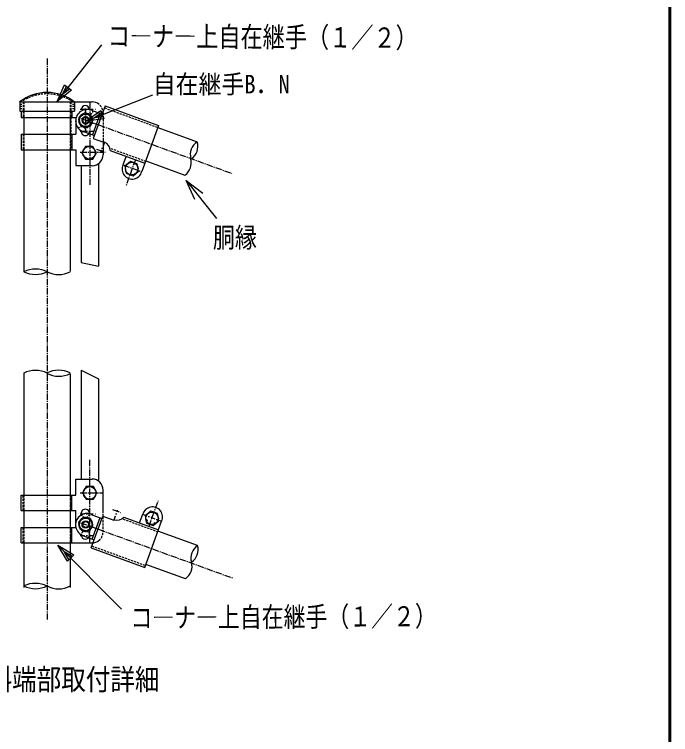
# Model space of a CAD drawing. Units: millimetres, scale not verified. Extents: x -4425 to 4425, y -3150 to 3150.
# Drawn here: x 2656 to 4200, y -1456 to 238 of the extents above; entities that cross this region are included whole.
import ezdxf
from ezdxf.enums import TextEntityAlignment as Align

# ---------------------------------------------------------------- set-up
doc = ezdxf.new("R2010")
doc.units = ezdxf.units.MM
doc.header["$LTSCALE"] = 20
for name, pattern in [('USER1', [1.125, 0.75, -0.125, 0.125, -0.125]), ('USER2', [0.375, 0.25, -0.125]), ('USER3', [1.01, 0.5, -0.25, 0.01, -0.25]), ('USER5', [0.26, 0.01, -0.25])]:
    doc.linetypes.add(name, pattern=pattern)
for name, color, linetype, lineweight in [('0-1_2', 7, 'Continuous', 25), ('0-2_1', 7, 'Continuous', 25), ('0-3_0', 7, 'Continuous', 25), ('0-C_WAKU', 7, 'Continuous', 25)]:
    doc.layers.add(name, color=color, linetype=linetype, lineweight=lineweight)
doc.styles.add('ＭＳ ゴシック', font='')
doc.styles.get('ＭＳ ゴシック').set_extended_font_data('MS Gothic')

# ---------------------------------------------------------------- blocks, each defined once
blk = doc.blocks.new('C64')
at = {"layer": '0-2_1', "color": 4}
blk.add_line((146544.5, 38812.8), (149533.9, 35796.9), dxfattribs=at)
blk.add_lwpolyline([(146986.7, 38068.3), (146544.5, 38812.8), (147285, 38364)], close=True, dxfattribs=at)
blk.add_lwpolyline([(147061.2, 38142.3), (146840.1, 38514.5), (147210.4, 38290.1)], dxfattribs=at)
blk = doc.blocks.new('C65')
at = {"layer": '0-2_1', "color": 4}
blk.add_line((146499.1, 59687.7), (148602.2, 62344.9), dxfattribs=at)
blk.add_lwpolyline([(147185.1, 60216.1), (146499.1, 59687.7), (146855.8, 60476.7)], close=True, dxfattribs=at)
blk.add_lwpolyline([(147102.7, 60281.2), (146759.8, 60017.1), (146938.1, 60411.6)], dxfattribs=at)
blk = doc.blocks.new('C66')
at = {"layer": '0-2_1', "color": 4}
blk.add_line((152577.7, 55968.4), (154000.7, 54189.7), dxfattribs=at)
blk.add_lwpolyline([(152990, 55068.9), (152577.7, 55968.4), (153364.9, 55368.7)], dxfattribs=at)

msp = doc.modelspace()

# ---------------------------------------------------------------- linework, layer by layer
at = {"layer": '0-1_2'}
for points in [[(2840.03, -16.99), (2837.05, -0.11), (2820.94, 5.76), (2807.81, -5.26), (2810.79, -22.14), (2826.9, -28.01)], [(2839.85, -967.5), (2826.71, -978.52), (2810.6, -972.65), (2807.63, -955.77), (2820.76, -944.75), (2836.87, -950.61)]]:
    msp.add_lwpolyline(points, close=True, dxfattribs=at)
at = {"layer": '0-1_2', "color": 2}
for points in [[(2849.03, -87.45), (2840.46, -72.6), (2823.32, -72.6), (2814.75, -87.45), (2823.32, -102.29), (2840.46, -102.29)], [(2948.23, -130.52), (2945.25, -113.63), (2929.14, -107.77), (2916.01, -118.79), (2918.99, -135.67), (2935.1, -141.53)], [(2850.34, -887.56), (2841.77, -872.72), (2824.63, -872.72), (2816.06, -887.56), (2824.63, -902.41), (2841.77, -902.41)], [(2995.97, -953.17), (2992.99, -936.29), (2976.88, -930.43), (2963.75, -941.45), (2966.72, -958.33), (2982.83, -964.19)]]:
    msp.add_lwpolyline(points, close=True, dxfattribs=at)
at = {"layer": '0-1_2'}
for centre, radius in [((2823.92, -11.13), 14.85), ((2823.92, -11.13), 6.86), ((2823.74, -961.63), 14.85), ((2823.74, -961.63), 6.86)]:
    msp.add_circle(centre, radius, dxfattribs=at)
at = {"layer": '0-1_2', "color": 4}
for centre in [(2823.92, -11.13), (2823.74, -961.63)]:
    msp.add_circle(centre, 8.57, dxfattribs=at)
at = {"layer": '0-1_2', "color": 2}
for centre in [(2831.89, -87.45), (2932.12, -124.65), (2833.2, -887.56), (2979.86, -947.31)]:
    msp.add_circle(centre, 14.85, dxfattribs=at)
at = {"layer": '0-2_1', "color": 2, "linetype": 'USER1'}
for p, q in [((2733, 133.97), (2733, -1185.39)), ((2833.62, 32.25), (2833.62, -162.73)), ((2812.17, -6.56), (3167.83, -136.01)), ((2811.13, -85.61), (2864.69, -85.61)), ((2911.61, -115.76), (2955.74, -131.82)), ((2940.92, -103.62), (2918.91, -164.08)), ((2833.62, -1004.94), (2833.62, -809.96)), ((2811.13, -887.08), (2864.69, -887.08)), ((2972.82, -965.98), (2994.82, -905.53)), ((2811.8, -957.58), (3169.42, -1087.74))]:
    msp.add_line(p, q, dxfattribs=at)
at = {"layer": '0-2_1'}
for p, q in [((2668.5, 32.28), (2839.07, 32.28)), ((2668.5, 32.28), (2668.5, 10.85)), ((2797.5, 32.28), (2797.5, 10.85)), ((2869.46, 22.72), (2841.52, -54.06)), ((2869.46, 22.72), (2995.32, -23.08)), ((2668.5, 10.85), (2797.5, 10.85)), ((2671.83, 10.82), (2671.83, -4.18)), ((2790.85, 10.85), (2790.85, -4.15)), ((2837.33, 12.76), (2862.5, 3.59)), ((2857.87, 5.28), (2839.55, -45.06)), ((2671.93, -4.15), (2800.5, -4.15)), ((2678.57, -4.15), (2678.57, -7.37)), ((2678.57, -4.15), (2678.57, -43.8)), ((2787.43, -4.15), (2787.43, -7.37)), ((2787.43, -4.15), (2787.43, -43.79)), ((2800.5, -4.15), (2800.5, -43.79)), ((2995.32, -23.08), (2955.74, -131.82)), ((2993.49, -28.09), (3086.33, -61.88)), ((2671.92, -43.8), (2800.5, -43.79)), ((2671.92, -43.8), (2794.07, -43.8)), ((2671.92, -43.8), (2671.92, -80.22)), ((2790.85, -43.79), (2790.85, -80.22)), ((2819.01, -37.59), (2844.18, -46.75)), ((2841.51, -54.06), (2867.69, -63.59)), ((2864.69, -53.26), (2864.69, -92.04)), ((2671.92, -80.22), (2800.5, -80.22)), ((2678.57, -80.22), (2678.57, -83.44)), ((2678.57, -80.22), (2678.57, -367.3)), ((2787.43, -80.22), (2787.43, -83.44)), ((2787.43, -80.22), (2787.43, -367.01)), ((2800.5, -80.22), (2800.5, -117.72)), ((2881.54, -82.01), (2963.07, -111.68)), ((2918.77, -95.56), (2911.44, -115.69)), ((2800.5, -117.72), (2839.07, -117.72)), ((2813.26, -117.72), (2813.26, -345.48)), ((2853.98, -112.93), (2853.98, -354.21)), ((2964.91, -106.62), (3057.38, -140.28)), ((2813.26, -345.48), (2853.98, -354.21)), ((2678.57, -605.39), (2678.57, -892.47)), ((2787.43, -606.49), (2787.42, -892.47)), ((2813.26, -599.08), (2813.26, -854.97)), ((2813.26, -599.08), (2853.97, -619.44)), ((2853.97, -619.44), (2853.97, -859.77)), ((2800.5, -854.97), (2839.07, -854.97)), ((2800.5, -892.47), (2800.5, -854.97)), ((2864.69, -929.57), (2864.69, -880.65)), ((2671.92, -928.9), (2671.92, -892.47)), ((2671.92, -892.47), (2800.5, -892.47)), ((2790.85, -928.9), (2790.85, -892.47)), ((2671.92, -928.9), (2794.07, -928.9)), ((2671.92, -928.9), (2800.5, -928.9)), ((2678.57, -928.9), (2678.57, -968.54)), ((2787.43, -928.9), (2787.43, -968.54)), ((2800.5, -968.54), (2800.5, -928.9)), ((2836.87, -1016.84), (2864.11, -941.98)), ((2836.98, -938.21), (2862.15, -947.37)), ((2839.2, -996.02), (2857.52, -945.68)), ((2864.11, -941.98), (2890.29, -951.51)), ((2913.44, -944.37), (2994.97, -974.05)), ((2950.67, -957.92), (2958, -937.79)), ((2962.72, -1062.65), (3002.3, -953.91)), ((2671.83, -983.51), (2671.83, -968.51)), ((2671.93, -968.54), (2678.57, -968.54)), ((2678.57, -968.54), (2800.5, -968.54)), ((2790.85, -1004.97), (2790.85, -968.54)), ((3087.12, -1011.05), (2993.83, -977.09)), ((2671.93, -1004.97), (2671.93, -983.54)), ((2818.66, -988.55), (2843.83, -997.71)), ((2671.92, -1004.97), (2839.07, -1004.97)), ((2678.57, -1004.97), (2678.57, -1109.97)), ((2787.43, -1004.97), (2787.43, -1109.97)), ((2836.87, -1016.84), (2962.72, -1062.65)), ((3058.58, -1089.59), (2965.24, -1055.62))]:
    msp.add_line(p, q, dxfattribs=at)
at = {"layer": '0-2_1', "color": 4, "linetype": 'USER5'}
for p, q in [((2671.93, 32.28), (2671.93, 10.85)), ((2794.07, 32.28), (2794.07, 10.85))]:
    msp.add_line(p, q, dxfattribs=at)
at = {"layer": '0-2_1', "color": 4, "linetype": 'USER2'}
for p, q in [((2676.85, 32.28), (2676.85, -4.15)), ((2678.57, 32.28), (2678.57, -4.15)), ((2787.42, 32.28), (2787.43, -4.15)), ((2789.14, 32.28), (2789.14, -9.51)), ((2867.78, 18.09), (2993.63, -27.71)), ((2864.69, 6.53), (2864.69, -53.26)), ((2789.14, -11.65), (2789.14, -80.22)), ((2676.85, -43.8), (2676.85, -80.22)), ((2678.57, -43.8), (2678.57, -80.22)), ((2787.43, -43.8), (2787.43, -80.22)), ((2883.22, -77.38), (2964.75, -107.05)), ((2676.85, -928.9), (2676.85, -892.47)), ((2678.57, -892.47), (2678.57, -928.9)), ((2787.42, -892.47), (2787.43, -928.9)), ((2789.14, -928.9), (2789.14, -892.47)), ((2864.69, -979.23), (2864.69, -919.43)), ((2911.75, -949), (2993.28, -978.68)), ((2676.85, -1004.97), (2676.85, -968.54)), ((2678.57, -968.54), (2678.57, -1004.97)), ((2787.43, -968.54), (2787.43, -1004.97)), ((2789.14, -1004.97), (2789.14, -968.54)), ((2838.55, -1012.21), (2964.4, -1058.01))]:
    msp.add_line(p, q, dxfattribs=at)
at = {"layer": '0-2_1', "color": 4, "linetype": 'USER3'}
for p, q in [((2811.13, 15.1), (2850.12, 15.1)), ((2823.68, 14.22), (2823.68, -35.78)), ((2811.13, -36.32), (2850.12, -36.32)), ((2868.06, -62.6), (2859.73, -85.47)), ((2849.31, -78.56), (2869.44, -85.89)), ((2886.53, -926.29), (2906.67, -933.62)), ((2890.63, -950.58), (2898.96, -927.7)), ((2811.13, -936.37), (2850.12, -936.37)), ((2958.17, -937.85), (3002.3, -953.91)), ((2811.13, -987.8), (2850.12, -987.8))]:
    msp.add_line(p, q, dxfattribs=at)
at = {"layer": '0-2_1'}
for centre, radius, start, end in [((2732.79, -50.2), 104.59, 51.82182, 128.01347), ((2822.99, 13.78), 9.64, 7.87286, 172.12701), ((2838.98, 6.53), 25.71, 51.3178, 90.00014), ((2826.95, -12.26), 26.79, 67.43705, 252.56328), ((2823.83, -10.85), 16.61, 123.3755, 176.62463), ((2823.83, -10.85), 16.61, 63.37547, 116.62454), ((2823.83, -10.85), 16.61, 3.37538, 56.6245), ((2823.83, -10.85), 16.61, 183.37537, 236.62476), ((2823.83, -10.85), 16.61, 303.37524, 356.62451), ((2823.83, -10.85), 16.61, 243.37546, 296.62454), ((2822.99, -37.27), 9.64, 174.39186, 5.60812), ((2860.11, -82.5), 21.43, 1.31163, 68.25038), ((3106.65, -92.3), 36.84, 124.02238, 194.36546), ((3050.92, -72.02), 36.84, 305.63519, 15.97727), ((3034.45, -110.36), 37.7, 307.46377, 13.6022), ((2932.97, -125.73), 23.57, 154.96872, 345.03104), ((2705.66, -310.5), 62.93, 244.01971, 295.9826), ((2705.33, -422.46), 61.54, 63.27, 115.83704), ((2760.16, -316.2), 57.66, 241.91357, 298.0845), ((2705.66, -662.2), 62.93, 64.0173, 115.98019), ((2760.27, -659.26), 60.39, 63.44981, 117.25411), ((2760.27, -552.55), 60.39, 242.7458, 296.55011), ((2838.98, -880.65), 25.71, 0, 90), ((2822.99, -935.43), 9.64, 354.39206, 185.60834), ((2980.94, -943.94), 23.57, 334.96924, 165.03094), ((2826.79, -962.71), 26.79, 67.43686, 252.56328), ((2823.74, -961.63), 16.61, 103.37468, 156.6254), ((2823.74, -961.63), 16.61, 43.37489, 96.62565), ((2897.34, -930.23), 21.43, 251.75205, 318.6886), ((2975.57, -935.39), 2.14, 70.01268, 159.99695), ((2990.68, -940.89), 2.14, 340.00278, 70.0127), ((2823.74, -961.63), 16.61, 163.37617, 216.62485), ((2823.74, -961.63), 16.61, 343.37427, 36.6254), ((2970.08, -950.49), 2.14, 160.00845, 250.01276), ((2985.18, -955.99), 2.14, 249.98767, 339.99704), ((2823.74, -961.63), 16.61, 223.37668, 276.62268), ((2823.74, -961.63), 16.61, 283.37494, 336.62421), ((2822.99, -986.48), 9.64, 187.87315, 352.12732), ((2838.98, -979.23), 25.71, 269.99976, 308.6821), ((3108.15, -1041.04), 36.84, 125.2559, 194.36632), ((3051.5, -1020.42), 36.84, 305.63373, 14.74393), ((3038.85, -1060.31), 35.14, 303.7586, 16.2449), ((2705.33, -1161.75), 61.54, 63.27, 115.83704), ((2705.66, -1049.78), 62.93, 244.01971, 295.9826), ((2760.16, -1055.48), 57.66, 241.91357, 298.0845)]:
    msp.add_arc(centre, radius, start, end, dxfattribs=at)
at = {"layer": '0-2_1', "color": 4, "linetype": 'USER2'}
for centre, radius, start, end in [((2733.06, -55.38), 106.48, 54.91736, 125.34429), ((2838.98, 6.53), 25.71, 0, 51.3178), ((2831.56, 12.31), 9.64, 152.12585, 347.87332), ((2814.1, -35.66), 9.64, 345.60886, 154.39221), ((2822.99, -935.43), 9.64, 185.60794, 354.39166), ((2822.99, -986.48), 9.64, 352.12686, 187.87268), ((2838.98, -979.23), 25.71, 308.68219, 0)]:
    msp.add_arc(centre, radius, start, end, dxfattribs=at)
at = {"layer": '0-2_1', "color": 2}
msp.add_arc((2838.98, -92.04), 25.71, 270, 0, dxfattribs=at)
at = {"layer": '0-C_WAKU'}
msp.add_lwpolyline([(-4050.16, 2925), (4199.84, 2925), (4199.84, -2925), (-4050.16, -2925)], close=True, dxfattribs=at)
for points in [[(4197.84, 2923), (4197.84, -2923), (-4048.16, -2923)], [(4195.84, 2921), (4195.84, -2921), (-4046.16, -2921)]]:
    msp.add_lwpolyline(points, dxfattribs=at)

# ---------------------------------------------------------------- block references
at = {"layer": '0-3_0', "xscale": 0.05, "yscale": 0.05}
for name in ['C65', 'C66', 'C64']:
    msp.add_blockref(name, (-4568.62, -2951.11), dxfattribs=at)
at = {"layer": '0-3_0', "xscale": 0.05, "yscale": 0.05, "rotation": 330}
msp.add_blockref('C65', (-5011.88, 1064.68), dxfattribs=at)

# ---------------------------------------------------------------- texts
at = {"layer": '0-2_1', "color": 4, "style": 'ＭＳ ゴシック', "width": 0.8}
for height, rotation, p in [(47.74, 359.65, (2875.62, 149.27)), (47.18, 0.316, (2929.48, -1218.83))]:
    msp.add_text('コ―ナ―上自在継手（１／２）', height=height, rotation=rotation, dxfattribs=at).set_placement(p, align=Align.BOTTOM_LEFT)
at = {"layer": '0-2_1', "color": 4, "style": 'ＭＳ ゴシック'}
for s, height, width, p in [('自在継手B．N', 43.79, 0.9, (2981.7, 38.93)), ('胴縁', 47.36, 0.8, (3123.15, -324.68)), ('傾斜端部取付詳細', 49.84, 0.85, (2535.08, -1365.95))]:
    msp.add_text(s, height=height, dxfattribs=dict(at, width=width)).set_placement(p, align=Align.BOTTOM_LEFT)

doc.saveas('drawing.dxf')
